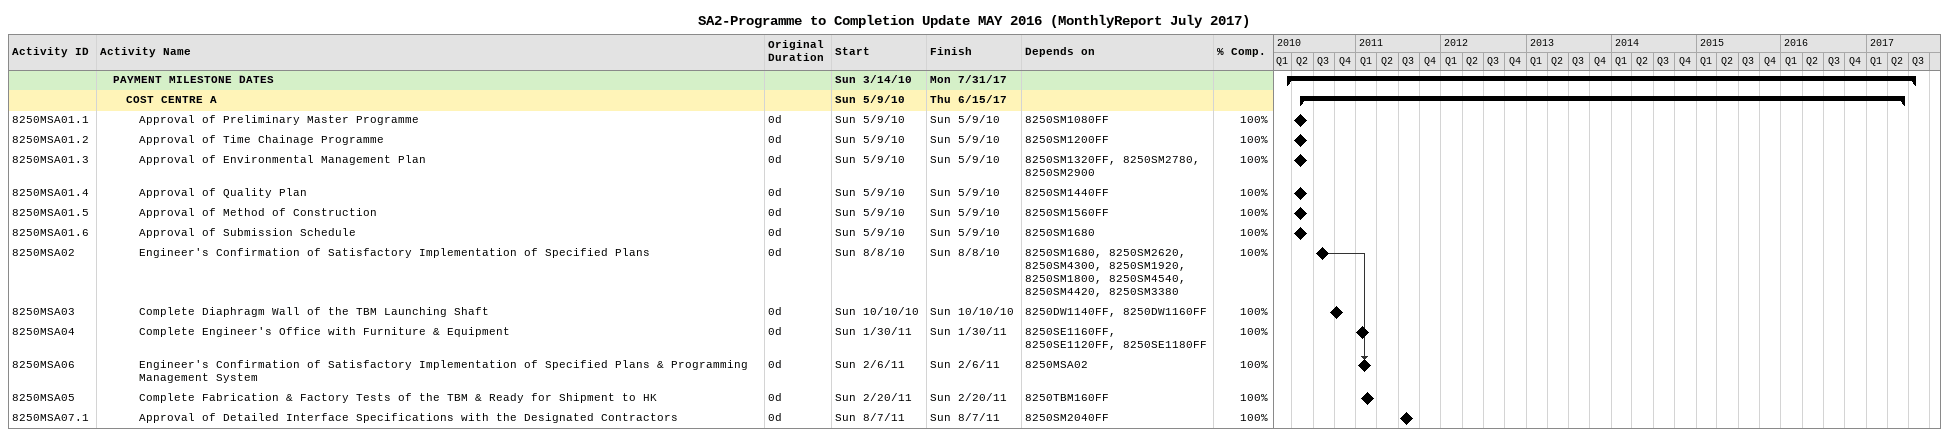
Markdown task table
SA2-Programme to Completion Update MAY 2016 (MonthlyReport July 2017)

| ID | Level | Task | Original duration | Start | Finish | Predecessors | % complete |
|---|---|---|---|---|---|---|---|
|  | 2 | **PAYMENT MILESTONE DATES** |  | 2010-03-14 | 2017-07-31 |  |  |
|  | 3 | **COST CENTRE A** |  | 2010-05-09 | 2017-06-15 |  |  |
| 8250MSA01.1 | 4 | Approval of Preliminary Master Programme | 0d | 2010-05-09 | 2010-05-09 | 8250SM1080FF | 100 |
| 8250MSA01.2 | 4 | Approval of Time Chainage Programme | 0d | 2010-05-09 | 2010-05-09 | 8250SM1200FF | 100 |
| 8250MSA01.3 | 4 | Approval of Environmental Management Plan | 0d | 2010-05-09 | 2010-05-09 | 8250SM1320FF, 8250SM2780, 8250SM2900 | 100 |
| 8250MSA01.4 | 4 | Approval of Quality Plan | 0d | 2010-05-09 | 2010-05-09 | 8250SM1440FF | 100 |
| 8250MSA01.5 | 4 | Approval of Method of Construction | 0d | 2010-05-09 | 2010-05-09 | 8250SM1560FF | 100 |
| 8250MSA01.6 | 4 | Approval of Submission Schedule | 0d | 2010-05-09 | 2010-05-09 | 8250SM1680 | 100 |
| 8250MSA02 | 4 | Engineer's Confirmation of Satisfactory Implementation of Specified Plans | 0d | 2010-08-08 | 2010-08-08 | 8250SM1680, 8250SM2620, 8250SM4300, 8250SM1920, 8250SM1800, 8250SM4540, 8250SM4420, 8250SM3380 | 100 |
| 8250MSA03 | 4 | Complete Diaphragm Wall of the TBM Launching Shaft | 0d | 2010-10-10 | 2010-10-10 | 8250DW1140FF, 8250DW1160FF | 100 |
| 8250MSA04 | 4 | Complete Engineer's Office with Furniture & Equipment | 0d | 2011-01-30 | 2011-01-30 | 8250SE1160FF, 8250SE1120FF, 8250SE1180FF | 100 |
| 8250MSA06 | 4 | Engineer's Confirmation of Satisfactory Implementation of Specified Plans & Programming Management System | 0d | 2011-02-06 | 2011-02-06 | 8250MSA02 | 100 |
| 8250MSA05 | 4 | Complete Fabrication & Factory Tests of the TBM & Ready for Shipment to HK | 0d | 2011-02-20 | 2011-02-20 | 8250TBM160FF | 100 |
| 8250MSA07.1 | 4 | Approval of Detailed Interface Specifications with the Designated Contractors | 0d | 2011-08-07 | 2011-08-07 | 8250SM2040FF | 100 |
